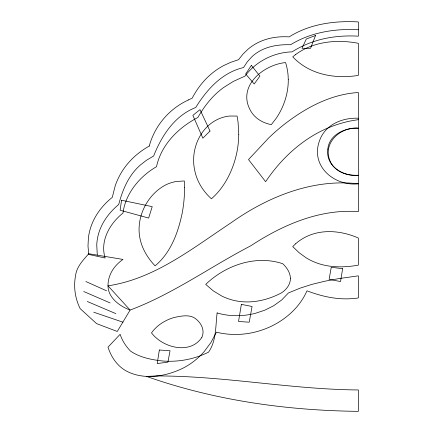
<?xml version="1.0" encoding="UTF-8"?>
<svg xmlns="http://www.w3.org/2000/svg" width="433" height="433" viewBox="0 0 433 433"><rect width="100%" height="100%" fill="white"/><g stroke="black" fill="none" stroke-linecap="round" stroke-linejoin="round"><path stroke-width="0.65" d="M149.363 146.018C139.594 151.42 130.912 158.857 124.401 167.95A69.729 69.729 0 0 0 115.248 185.665L112.277 197.372C102.821 204.928 95.06 214.849 91.071 226.356A55.879 55.879 0 0 0 88.402 237.896L87.996 246.014L88.738 254.436L105.143 258.003C99.758 240.905 109.825 223.509 122.972 213.063C124.985 197.286 134.544 183.305 146.7 173.427A75.964 75.964 0 0 1 156.497 166.705C161.26 144.66 178.385 127.605 197.865 117.489C202.503 109.392 207.954 101.701 214.611 95.136A79.212 79.212 0 0 1 223.336 87.704L233.365 81.404L244.943 76.121C256.017 61.416 273.629 52.404 292.015 51.868L295.658 49.681A100.191 100.191 0 0 1 310.905 42.569C326.017 37.005 342.33 35.252 358.351 36.177L358.351 21.915C334.574 20.573 309.622 23.967 289.163 36.892C278.132 36.145 266.771 37.925 256.948 43.159A50.699 50.699 0 0 0 248.239 49.026L243.097 53.968L238.523 59.716L231 62.217L223.958 65.432A70.4 70.4 0 0 0 211.331 73.891C203.364 80.592 196.95 89.014 192.16 98.231L188.214 99.942M358.351 119.627L350.719 120.931A119.14 119.14 0 0 0 329.318 127.421C302.986 138.181 281.363 158.278 265.624 181.681L248.51 159.571L268.476 138.176A202.254 202.254 0 0 1 283.355 125.077C304.924 108.142 330.466 94.167 358.351 92.527L358.351 211.64C319.673 208.722 282.338 225.084 250.647 245.874C210.259 266.858 172.935 293.991 130.106 310.066L117.267 331.467L96.586 323.619L80.181 308.642A52.626 52.626 0 0 1 74.795 289.228C74.454 284.692 74.692 280.108 75.564 275.642C76.592 266.668 83.109 260.238 88.738 253.722L122.972 259.427C117.002 263.551 112.001 269.331 109.603 276.249A28.962 28.962 0 0 0 108.061 283.826C106.87 296.919 119.129 306.007 130.106 310.066L107.996 285.818C154.462 278.955 192.588 248.25 230.675 223.049C267.399 196.923 312.572 178.434 358.351 183.819C334.373 186.434 310.391 166.283 319.365 141.153A30.543 30.543 0 0 1 324.16 132.152C332.133 121.857 345.734 117.749 358.351 118.204M358.351 29.758C335.012 28.437 310.715 32.296 290.592 44.74C279.891 44.404 268.79 45.849 259.372 51.235A40.345 40.345 0 0 0 251.67 56.972L247.292 61.843L243.514 67.564C222.194 72.452 206.747 89.588 195.727 107.503C174.618 115.676 161.606 135.783 153.645 156.004L146.441 160.286L140.26 165.087A57.535 57.535 0 0 0 132.682 173.265C125.7 182.455 121.646 193.454 118.696 204.506C109.23 212.365 101.457 222.714 98.302 234.735A48.913 48.913 0 0 0 96.748 244.807L97.295 255.145M93.734 312.209L122.972 322.195M87.314 301.509L115.844 313.633M83.748 291.523L110.134 302.938M85.886 281.537L106.572 290.808M149.255 145.991A71.385 71.385 0 0 1 188.263 100.045M184.534 187.651L184.404 194.298A132.855 132.855 0 0 1 182.071 213.729C177.985 232.927 170.662 253.002 155.074 265.846C148.405 258.82 143.004 250.382 140.557 240.948A47.045 47.045 0 0 1 139.123 231.742C138.192 212.874 149.033 193.519 165.871 184.826A38.375 38.375 0 0 1 176.534 181.454L184.312 180.967L184.534 187.651M288.281 79.688C288.351 89.398 286.11 99.054 282.083 107.871A71.645 71.645 0 0 1 276.13 118.388L271.334 124.623C265.034 123.475 258.966 120.612 254.49 115.974A26.343 26.343 0 0 1 249.987 109.625C237.533 85.653 263.665 64.706 285.596 62.569A58.969 58.969 0 0 1 288.091 75.429L288.281 79.688M238.762 134.474L238.502 140.525A96.44 96.44 0 0 1 233.885 163.582C229.398 176.886 222.107 189.53 211.418 198.801C205.437 193.405 200.522 186.78 197.437 179.322A49.297 49.297 0 0 1 194.563 169.574C190.439 149.704 199.97 126.837 219.174 118.68A35.728 35.728 0 0 1 229.555 116.039L237.095 116.06L238.074 122.22L238.762 134.474M290.424 278.267C290.543 284.443 286.337 289.791 281.315 292.952C267.334 300.334 250.913 304.026 235.243 300.708A56.636 56.636 0 0 1 221.636 295.961L213.317 290.9L205.713 284.389C225.598 265.207 255.784 254.728 282.744 263.708C286.776 267.524 290.283 272.525 290.424 278.267M327.819 149.109C325.378 165.855 343.25 177.135 358.351 175.262C349.263 175.646 339.277 173.319 333.166 166.115A20.156 20.156 0 0 1 329.627 159.901C322.937 142.203 341.399 126.387 358.351 128.19C345.285 127.589 329.177 134.49 327.819 149.109M217.122 312.918C215.504 325.995 216.457 340.917 208.565 352.148A86.162 86.162 0 0 1 187.9 359.368A87.731 87.731 0 0 1 162.402 360.965C151.382 359.736 139.707 357.425 130.49 351.082C127.968 348.43 125.684 345.539 123.811 342.395A41.146 41.146 0 0 1 120.542 335.515L120.12 334.319L107.996 347.158C110.161 353.842 113.603 360.196 118.604 365.187A36.226 36.226 0 0 0 126.192 370.957C144.054 380.45 166.229 376.526 183.619 367.861A71.45 71.45 0 0 0 204.322 351.428L210.952 342.476L216.413 332.181C227.65 334.969 239.444 335.158 250.81 333.015A84.89 84.89 0 0 0 270.262 326.742C286.078 319.392 299.923 306.948 306.992 290.808C319.971 295.793 333.767 299.143 347.742 298.835A84.067 84.067 0 0 0 358.351 297.942L358.351 275.832L338.2 278.706L324.523 281.282L311.82 284.4L299.869 288.232L288.448 292.952L281.612 300.037L273.596 305.801L264.693 310.239L255.194 313.368A76.23 76.23 0 0 1 240.477 315.614C232.613 315.998 224.667 315.224 217.122 312.918M121.549 200.225L120.12 210.211L148.654 218.059L152.216 206.644L121.549 200.225M159.349 350.01L157.211 363.563L167.912 362.134L170.05 350.725L159.349 350.01M241.376 304.361L238.523 321.481L249.219 322.195L252.071 306.499L241.376 304.361M342.655 268.698L340.517 281.537L329.107 279.399L331.245 267.275L342.655 268.698M315.554 35.463L310.558 48.301L302.001 48.301L306.283 39.03L315.554 35.463M201.816 337.453C190.065 355.082 162.597 347.677 151.507 332.89C155.22 327.57 160.464 323.462 166.229 320.561A45.319 45.319 0 0 1 174.472 317.416C180.962 316.079 188.734 314.315 194.666 318.038C199.137 321.124 202.817 325.957 203.039 331.554A12.768 12.768 0 0 1 201.816 337.453M251.362 65.421L245.652 73.983L254.214 83.964L259.919 76.121L251.362 65.421M209.994 131.042L202.861 138.176L192.874 115.351L200.008 109.641L209.994 131.042M295.647 243.779L292.73 246.588L299.116 252.71L305.99 257.711A57.789 57.789 0 0 0 317.248 263.15C330.406 267.81 344.76 267.567 358.351 265.131L358.351 238.031C341.897 230.789 322.055 228.673 305.59 237.024A47.208 47.208 0 0 0 295.642 243.779M295.771 54.423L292.73 56.864A60.376 60.376 0 0 0 301.963 64.766C318.228 76.111 339.147 78.454 358.351 75.407L358.351 43.311C337.188 39.197 313.568 41.357 295.771 54.423M157.049 375.947L146.511 376.401C214.378 400.379 286.554 410.549 358.351 411.35L358.351 389.954C290.976 389.44 224.418 375.882 157.049 375.947"/></g></svg>
